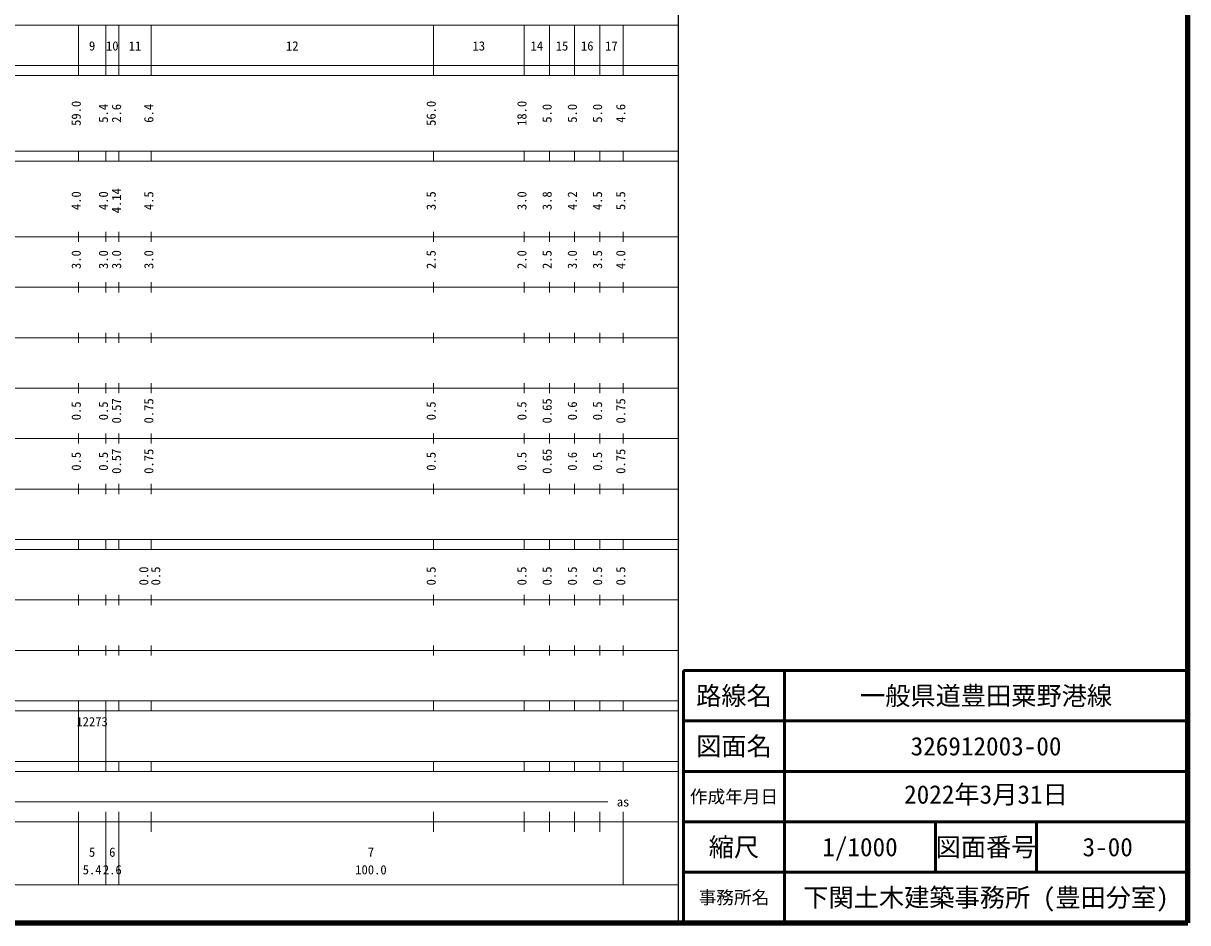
# Model space of a CAD drawing. Units: millimetres, scale not verified. Extents: x 40000 to 680000, y 20000 to 380000.
# Drawn here: x 449047 to 680000, y 20000 to 198357 of the extents above; entities that cross this region are included whole.
import ezdxf
from ezdxf.enums import TextEntityAlignment as Align

# ---------------------------------------------------------------- set-up
doc = ezdxf.new("R2010")
doc.units = ezdxf.units.MM
doc.header["$LTSCALE"] = 1000
for name, color, linetype, lineweight in [('M-TTL', 2, 'Continuous', 140), ('M-TTL-BAND', 7, 'Continuous', 13), ('M-TTL-FRAM', 2, 'Continuous', 50), ('M-TTL-LINE', 7, 'Continuous', 50), ('M-TTL-TXT', 7, 'Continuous', 13)]:
    doc.layers.add(name, color=color, linetype=linetype, lineweight=lineweight)
doc.styles.add('ＭＳ ゴシック', font='')
doc.styles.get('ＭＳ ゴシック').set_extended_font_data('MS Gothic')

msp = doc.modelspace()

# ---------------------------------------------------------------- linework, layer by layer
at = {"layer": 'M-TTL'}
for p, q in [((680000, 20000), (680000, 380000)), ((40000, 20000), (680000, 20000))]:
    msp.add_line(p, q, dxfattribs=at)
at = {"layer": 'M-TTL-BAND', "lineweight": 25}
msp.add_line((579000, 20000), (579000, 370000), dxfattribs=at)
at = {"layer": 'M-TTL-BAND'}
for p, q in [((68000, 198000), (579000, 198000)), ((460000, 188000), (460000, 198000)), ((465400, 188000), (465400, 198000)), ((468000, 188000), (468000, 198000)), ((474400, 188000), (474400, 198000)), ((530400, 188000), (530400, 198000)), ((548400, 188000), (548400, 198000)), ((553400, 188000), (553400, 198000)), ((558400, 188000), (558400, 198000)), ((563400, 188000), (563400, 198000)), ((568000, 188000), (568000, 198000)), ((40000, 190000), (579000, 190000)), ((40000, 188000), (579000, 188000)), ((40000, 173000), (579000, 173000)), ((40000, 171000), (579000, 171000)), ((460000, 171000), (460000, 173000)), ((465400, 171000), (465400, 173000)), ((468000, 171000), (468000, 173000)), ((474400, 171000), (474400, 173000)), ((530400, 171000), (530400, 173000)), ((548400, 171000), (548400, 173000)), ((553400, 171000), (553400, 173000)), ((558400, 171000), (558400, 173000)), ((563400, 171000), (563400, 173000)), ((568000, 171000), (568000, 173000)), ((40000, 156000), (579000, 156000)), ((460000, 155000), (460000, 157000)), ((465400, 155000), (465400, 157000)), ((468000, 155000), (468000, 157000)), ((474400, 155000), (474400, 157000)), ((530400, 155000), (530400, 157000)), ((548400, 155000), (548400, 157000)), ((553400, 155000), (553400, 157000)), ((558400, 155000), (558400, 157000)), ((563400, 155000), (563400, 157000)), ((568000, 155000), (568000, 157000)), ((46000, 146000), (579000, 146000)), ((460000, 145000), (460000, 147000)), ((465400, 145000), (465400, 147000)), ((468000, 145000), (468000, 147000)), ((474400, 145000), (474400, 147000)), ((530400, 145000), (530400, 147000)), ((548400, 145000), (548400, 147000)), ((553400, 145000), (553400, 147000)), ((558400, 145000), (558400, 147000)), ((563400, 145000), (563400, 147000)), ((568000, 145000), (568000, 147000)), ((460000, 135000), (460000, 137000)), ((465400, 135000), (465400, 137000)), ((468000, 135000), (468000, 137000)), ((474400, 135000), (474400, 137000)), ((530400, 135000), (530400, 137000)), ((548400, 135000), (548400, 137000)), ((553400, 135000), (553400, 137000)), ((558400, 135000), (558400, 137000)), ((563400, 135000), (563400, 137000)), ((568000, 135000), (568000, 137000)), ((52000, 136000), (579000, 136000)), ((46000, 126000), (579000, 126000)), ((460000, 125000), (460000, 127000)), ((465400, 125000), (465400, 127000)), ((468000, 125000), (468000, 127000)), ((474400, 125000), (474400, 127000)), ((530400, 125000), (530400, 127000)), ((548400, 125000), (548400, 127000)), ((553400, 125000), (553400, 127000)), ((558400, 125000), (558400, 127000)), ((563400, 125000), (563400, 127000)), ((568000, 125000), (568000, 127000)), ((52000, 116000), (579000, 116000)), ((460000, 115000), (460000, 117000)), ((465400, 115000), (465400, 117000)), ((468000, 115000), (468000, 117000)), ((474400, 115000), (474400, 117000)), ((530400, 115000), (530400, 117000)), ((548400, 115000), (548400, 117000)), ((553400, 115000), (553400, 117000)), ((558400, 115000), (558400, 117000)), ((563400, 115000), (563400, 117000)), ((568000, 115000), (568000, 117000)), ((460000, 105000), (460000, 107000)), ((465400, 105000), (465400, 107000)), ((468000, 105000), (468000, 107000)), ((474400, 105000), (474400, 107000)), ((530400, 105000), (530400, 107000)), ((548400, 105000), (548400, 107000)), ((553400, 105000), (553400, 107000)), ((558400, 105000), (558400, 107000)), ((563400, 105000), (563400, 107000)), ((568000, 105000), (568000, 107000)), ((46000, 106000), (579000, 106000)), ((40000, 96000), (579000, 96000)), ((460000, 94000), (460000, 96000)), ((465400, 94000), (465400, 96000)), ((468000, 94000), (468000, 96000)), ((474400, 94000), (474400, 96000)), ((530400, 94000), (530400, 96000)), ((548400, 94000), (548400, 96000)), ((553400, 94000), (553400, 96000)), ((558400, 94000), (558400, 96000)), ((563400, 94000), (563400, 96000)), ((568000, 94000), (568000, 96000)), ((40000, 94000), (579000, 94000)), ((49000, 84000), (579000, 84000)), ((460000, 83000), (460000, 85000)), ((465400, 83000), (465400, 85000)), ((468000, 83000), (468000, 85000)), ((474400, 83000), (474400, 85000)), ((530400, 83000), (530400, 85000)), ((548400, 83000), (548400, 85000)), ((553400, 83000), (553400, 85000)), ((558400, 83000), (558400, 85000)), ((563400, 83000), (563400, 85000)), ((568000, 83000), (568000, 85000)), ((40000, 74000), (579000, 74000)), ((460000, 73000), (460000, 75000)), ((465400, 73000), (465400, 75000)), ((468000, 73000), (468000, 75000)), ((474400, 73000), (474400, 75000)), ((530400, 73000), (530400, 75000)), ((548400, 73000), (548400, 75000)), ((553400, 73000), (553400, 75000)), ((558400, 73000), (558400, 75000)), ((563400, 73000), (563400, 75000)), ((568000, 73000), (568000, 75000)), ((40000, 64000), (579000, 64000)), ((460000, 62000), (460000, 64000)), ((465400, 62000), (465400, 64000)), ((468000, 62000), (468000, 64000)), ((474400, 62000), (474400, 64000)), ((530400, 62000), (530400, 64000)), ((548400, 62000), (548400, 64000)), ((553400, 62000), (553400, 64000)), ((558400, 62000), (558400, 64000)), ((563400, 62000), (563400, 64000)), ((568000, 62000), (568000, 64000)), ((40000, 62000), (579000, 62000)), ((460000, 52000), (460000, 62000)), ((465400, 52000), (465400, 62000)), ((40000, 52000), (579000, 52000)), ((460000, 50000), (460000, 52000)), ((465400, 50000), (465400, 52000)), ((468000, 50000), (468000, 52000)), ((474400, 50000), (474400, 52000)), ((530400, 50000), (530400, 52000)), ((548400, 50000), (548400, 52000)), ((553400, 50000), (553400, 52000)), ((558400, 50000), (558400, 52000)), ((563400, 50000), (563400, 52000)), ((568000, 50000), (568000, 52000)), ((40000, 50000), (579000, 50000)), ((71000, 44000), (565000, 44000)), ((460000, 27500), (460000, 42000)), ((465400, 27500), (465400, 42000)), ((468000, 27500), (468000, 42000)), ((474400, 38000), (474400, 42000)), ((530400, 38000), (530400, 42000)), ((548400, 38000), (548400, 42000)), ((553400, 38000), (553400, 42000)), ((558400, 38000), (558400, 42000)), ((563400, 38000), (563400, 42000)), ((568000, 27500), (568000, 42000)), ((40000, 40000), (579000, 40000)), ((68000, 27500), (579000, 27500))]:
    msp.add_line(p, q, dxfattribs=at)
at = {"layer": 'M-TTL-FRAM'}
for p, q in [((580000, 70000), (580000, 20000)), ((680000, 70000), (580000, 70000))]:
    msp.add_line(p, q, dxfattribs=at)
at = {"layer": 'M-TTL-LINE'}
for p, q in [((600000, 70000), (600000, 20000)), ((680000, 60000), (580000, 60000)), ((680000, 50000), (580000, 50000)), ((680000, 40000), (580000, 40000)), ((630000, 40000), (630000, 30000)), ((650000, 40000), (650000, 30000)), ((680000, 30000), (580000, 30000))]:
    msp.add_line(p, q, dxfattribs=at)

# ---------------------------------------------------------------- texts
at = {"layer": 'M-TTL-BAND', "style": 'ＭＳ ゴシック'}
for s, p in [('9', (462700, 192405)), ('10', (466700, 192405)), ('11', (471200, 192405)), ('12', (502400, 192405)), ('13', (539400, 192405)), ('14', (550900, 192405)), ('15', (555900, 192405)), ('16', (560900, 192405)), ('17', (565700, 192405)), ('as', (568000, 42500)), ('5', (462700, 32523)), ('6', (466700, 32523)), ('7', (518000, 32523)), ('5.4', (462700, 29033)), ('2.6', (466700, 29033)), ('100.0', (518000, 29033))]:
    msp.add_text(s, height=1833, dxfattribs=at).set_placement(p, align=Align.BOTTOM_CENTER)
for s, p in [('59.0', (461000, 180500)), ('56.0', (531400, 180500)), ('18.0', (549400, 180500)), ('5.4', (466400, 180500)), ('2.6', (469000, 180500)), ('6.4', (475400, 180500)), ('5.0', (554400, 180500)), ('5.0', (559400, 180500)), ('5.0', (564400, 180500)), ('4.6', (569000, 180500)), ('4.0', (461000, 163174)), ('4.0', (461000, 163174)), ('4.0', (466400, 163174)), ('4.0', (466400, 163174)), ('4.14', (469000, 163174)), ('4.14', (469000, 163174)), ('4.5', (475400, 163174)), ('4.5', (475400, 163174)), ('3.5', (531400, 163174)), ('3.5', (531400, 163174)), ('3.0', (549400, 163174)), ('3.0', (549400, 163174)), ('3.8', (554400, 163174)), ('3.8', (554400, 163174)), ('4.2', (559400, 163174)), ('4.2', (559400, 163174)), ('4.5', (564400, 163174)), ('4.5', (564400, 163174)), ('5.5', (569000, 163174)), ('5.5', (569000, 163174)), ('3.0', (461000, 151500)), ('3.0', (466400, 151500)), ('3.0', (469000, 151500)), ('3.0', (475400, 151500)), ('2.5', (531400, 151500)), ('2.0', (549400, 151500)), ('2.5', (554400, 151500)), ('3.0', (559400, 151500)), ('3.5', (564400, 151500)), ('4.0', (569000, 151500)), ('0.5', (461000, 121500)), ('0.5', (466400, 121500)), ('0.57', (469000, 121500)), ('0.75', (475400, 121500)), ('0.5', (531400, 121500)), ('0.5', (549400, 121500)), ('0.65', (554400, 121500)), ('0.6', (559400, 121500)), ('0.5', (564400, 121500)), ('0.75', (569000, 121500)), ('0.5', (461000, 111500)), ('0.5', (466400, 111500)), ('0.57', (469000, 111500)), ('0.75', (475400, 111500)), ('0.5', (531400, 111500)), ('0.5', (549400, 111500)), ('0.65', (554400, 111500)), ('0.6', (559400, 111500)), ('0.5', (564400, 111500)), ('0.75', (569000, 111500)), ('0.0', (474400, 88764)), ('0.5', (476770, 88764)), ('0.5', (531400, 88764)), ('0.5', (549400, 88764)), ('0.5', (554400, 88764)), ('0.5', (559400, 88764)), ('0.5', (564400, 88764)), ('0.5', (569000, 88764))]:
    msp.add_text(s, height=1833, rotation=90, dxfattribs=at).set_placement(p, align=Align.BOTTOM_CENTER)
msp.add_text('12273', height=1833, dxfattribs=at).set_placement((459575, 58405), align=Align.BOTTOM_LEFT)
at = {"layer": 'M-TTL-TXT', "style": 'ＭＳ ゴシック'}
for s, height, p in [('路線名', 3666, (590000, 65000)), ('路線名', 3666, (590000, 65000)), ('一般県道豊田粟野港線', 3666, (640000, 65000)), ('図面名', 3666, (590000, 55000)), ('図面名', 3666, (590000, 55000)), ('326912003-00', 3666, (640000, 55000)), ('作成年月日', 2566, (590000, 45000)), ('作成年月日', 2566, (590000, 45000)), ('縮尺', 3666, (590000, 35000)), ('縮尺', 3666, (590000, 35000)), ('1/1000', 3666, (615000, 35000)), ('図面番号', 3666, (640000, 35000)), ('図面番号', 3666, (640000, 35000)), ('3-00', 3666, (664125, 35000)), ('事務所名', 2566, (590000, 25000)), ('事務所名', 2566, (590000, 25000)), ('下関土木建築事務所 (豊田分室)', 3666, (640000, 25000))]:
    msp.add_text(s, height=height, dxfattribs=at).set_placement(p, align=Align.MIDDLE_CENTER)
msp.add_text('2022年3月31日', height=3666, dxfattribs=at).set_placement((623750, 42500), align=Align.BOTTOM_LEFT)

doc.saveas('drawing.dxf')
